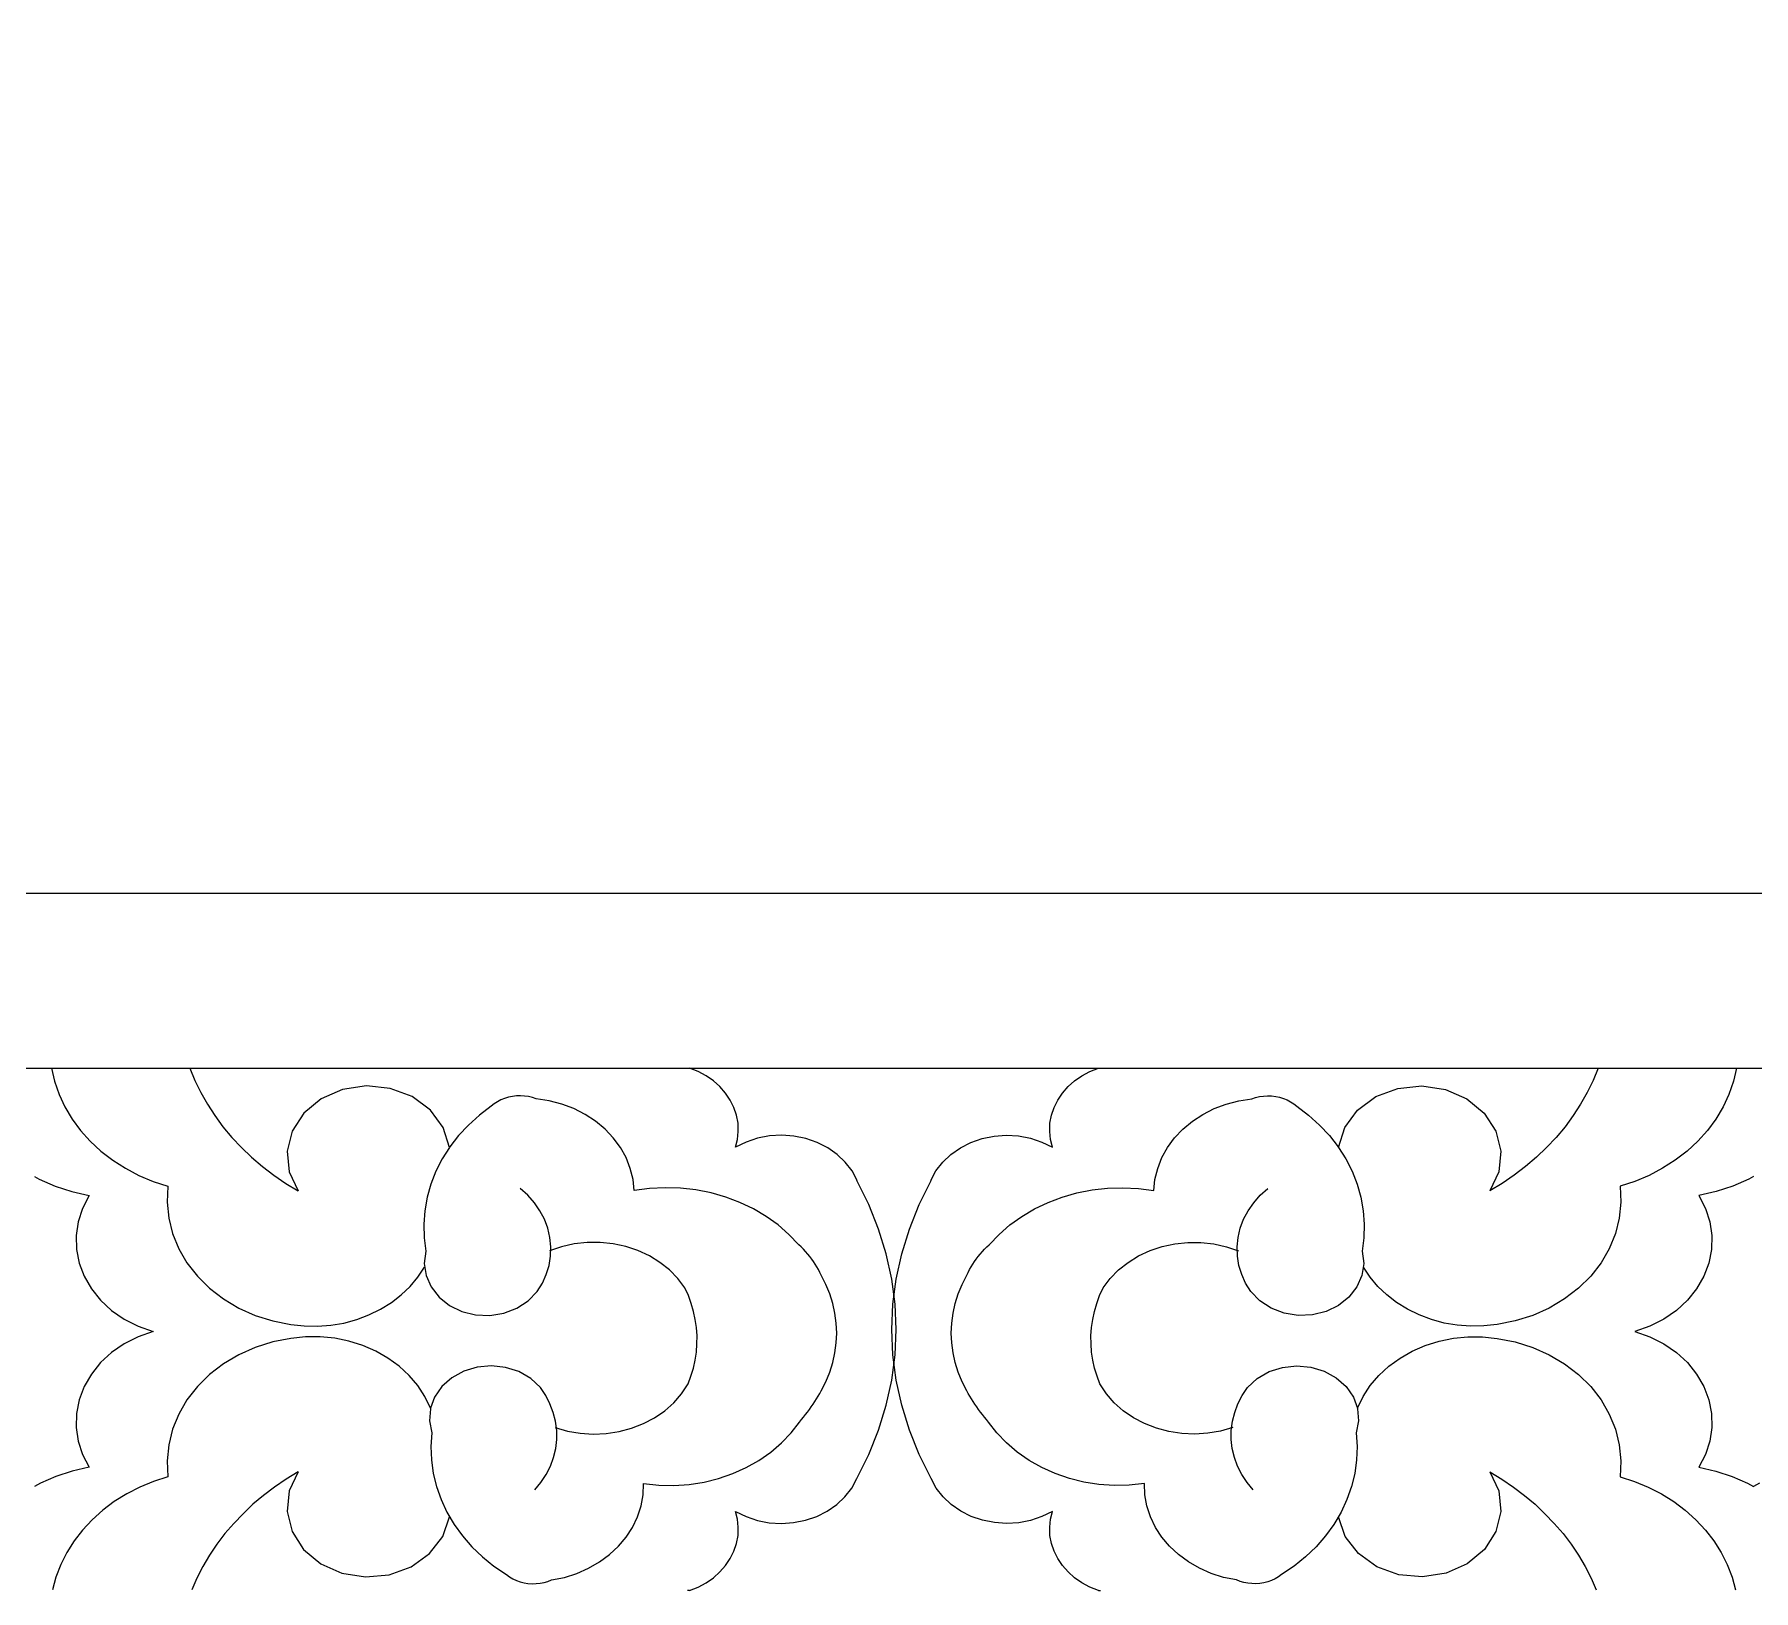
# Model space of a CAD drawing. Extents: x 1188826 to 1909461, y 608442 to 1651179.
# Drawn here: x 1661346.6 to 1661642, y 1032543.6 to 1032811 of the extents above; entities that cross this region are included whole.
import ezdxf

# ---------------------------------------------------------------- set-up
doc = ezdxf.new("R2010")
doc.units = 0
doc.header["$LTSCALE"] = 1000
doc.header["$MEASUREMENT"] = 0
doc.layers.add('窗', color=4, linetype='Continuous')
doc.layers.add('立面线', color=40, linetype='Continuous')

# ---------------------------------------------------------------- blocks, each defined once
blk = doc.blocks.new('EHYTERHT5EHTER')
at = {"layer": '窗', "ltscale": 3}
blk.add_lwpolyline([(77363.13, -228180.6), (78173.39, -228180.6), (78173.39, -229130.6), (77363.13, -229130.6)], close=True, dxfattribs=at)

msp = doc.modelspace()

# ---------------------------------------------------------------- linework, layer by layer
at = {"layer": '立面线'}
for p, q in [((1669039.81, 1032663.42), (1660727.54, 1032663.42)), ((1660758.89, 1032633.42), (1669008.6, 1032633.42)), ((1661349.55, 1032633.42), (1661350.08, 1032631.14)), ((1661373.34, 1032633.42), (1661374.2, 1032631.3)), ((1661460.65, 1032632.83), (1661459.19, 1032633.42)), ((1661462.02, 1032632.09), (1661460.65, 1032632.83)), ((1661526.57, 1032632.09), (1661527.94, 1032632.83)), ((1661527.94, 1032632.83), (1661529.4, 1032633.42)), ((1661615.25, 1032633.42), (1661614.38, 1032631.3)), ((1661639.03, 1032633.42), (1661638.51, 1032631.14)), ((1661350.08, 1032631.14), (1661350.86, 1032628.9)), ((1661374.2, 1032631.3), (1661375.21, 1032629.23)), ((1661399.58, 1032629.73), (1661395.9, 1032628.12)), ((1661403.65, 1032630.35), (1661399.58, 1032629.73)), ((1661407.75, 1032629.93), (1661403.65, 1032630.35)), ((1661411.53, 1032628.5), (1661407.75, 1032629.93)), ((1661463.27, 1032631.22), (1661462.02, 1032632.09)), ((1661464.39, 1032630.22), (1661463.27, 1032631.22)), ((1661465.37, 1032629.11), (1661464.39, 1032630.22)), ((1661523.22, 1032629.11), (1661524.19, 1032630.22)), ((1661524.19, 1032630.22), (1661525.32, 1032631.22)), ((1661525.32, 1032631.22), (1661526.57, 1032632.09)), ((1661577.06, 1032628.5), (1661580.84, 1032629.93)), ((1661580.84, 1032629.93), (1661584.94, 1032630.35)), ((1661584.94, 1032630.35), (1661589.01, 1032629.73)), ((1661589.01, 1032629.73), (1661592.69, 1032628.12)), ((1661614.38, 1032631.3), (1661613.38, 1032629.23)), ((1661638.51, 1032631.14), (1661637.73, 1032628.9)), ((1661350.86, 1032628.9), (1661351.86, 1032626.74)), ((1661351.86, 1032626.74), (1661353.1, 1032624.66)), ((1661375.21, 1032629.23), (1661376.35, 1032627.2)), ((1661376.35, 1032627.2), (1661377.62, 1032625.24)), ((1661395.9, 1032628.12), (1661392.92, 1032625.67)), ((1661414.65, 1032626.19), (1661411.53, 1032628.5)), ((1661425.11, 1032626.86), (1661423.08, 1032625.31)), ((1661425.62, 1032627.26), (1661425.11, 1032626.86)), ((1661426.18, 1032627.62), (1661425.62, 1032627.26)), ((1661426.77, 1032627.93), (1661426.18, 1032627.62)), ((1661427.4, 1032628.19), (1661426.77, 1032627.93)), ((1661428.05, 1032628.39), (1661427.4, 1032628.19)), ((1661428.73, 1032628.54), (1661428.05, 1032628.39)), ((1661429.42, 1032628.62), (1661428.73, 1032628.54)), ((1661430.11, 1032628.64), (1661429.42, 1032628.62)), ((1661430.81, 1032628.61), (1661430.11, 1032628.64)), ((1661431.5, 1032628.51), (1661430.81, 1032628.61)), ((1661432.17, 1032628.36), (1661431.5, 1032628.51)), ((1661432.82, 1032628.14), (1661432.17, 1032628.36)), ((1661435.05, 1032627.79), (1661432.82, 1032628.14)), ((1661437.21, 1032627.22), (1661435.05, 1032627.79)), ((1661439.28, 1032626.44), (1661437.21, 1032627.22)), ((1661466.17, 1032627.91), (1661465.37, 1032629.11)), ((1661466.8, 1032626.63), (1661466.17, 1032627.91)), ((1661467.25, 1032625.3), (1661466.8, 1032626.63)), ((1661521.34, 1032625.3), (1661521.79, 1032626.63)), ((1661521.79, 1032626.63), (1661522.42, 1032627.91)), ((1661522.42, 1032627.91), (1661523.22, 1032629.11)), ((1661549.3, 1032626.44), (1661551.38, 1032627.22)), ((1661551.38, 1032627.22), (1661553.54, 1032627.79)), ((1661553.54, 1032627.79), (1661555.77, 1032628.14)), ((1661555.77, 1032628.14), (1661556.42, 1032628.36)), ((1661556.42, 1032628.36), (1661557.09, 1032628.51)), ((1661557.09, 1032628.51), (1661557.78, 1032628.61)), ((1661557.78, 1032628.61), (1661558.47, 1032628.64)), ((1661558.47, 1032628.64), (1661559.17, 1032628.62)), ((1661559.17, 1032628.62), (1661559.86, 1032628.54)), ((1661559.86, 1032628.54), (1661560.53, 1032628.39)), ((1661560.53, 1032628.39), (1661561.19, 1032628.19)), ((1661561.19, 1032628.19), (1661561.82, 1032627.93)), ((1661561.82, 1032627.93), (1661562.41, 1032627.62)), ((1661562.41, 1032627.62), (1661562.96, 1032627.26)), ((1661562.96, 1032627.26), (1661563.47, 1032626.86)), ((1661563.47, 1032626.86), (1661565.51, 1032625.31)), ((1661573.93, 1032626.19), (1661577.06, 1032628.5)), ((1661592.69, 1032628.12), (1661595.66, 1032625.67)), ((1661612.24, 1032627.2), (1661610.97, 1032625.24)), ((1661613.38, 1032629.23), (1661612.24, 1032627.2)), ((1661636.72, 1032626.74), (1661635.49, 1032624.66)), ((1661637.73, 1032628.9), (1661636.72, 1032626.74)), ((1661353.1, 1032624.66), (1661354.55, 1032622.69)), ((1661377.62, 1032625.24), (1661379.02, 1032623.34)), ((1661392.92, 1032625.67), (1661390.92, 1032622.57)), ((1661416.86, 1032623.19), (1661414.65, 1032626.19)), ((1661423.08, 1032625.31), (1661421.2, 1032623.62)), ((1661441.23, 1032625.45), (1661439.28, 1032626.44)), ((1661443.03, 1032624.27), (1661441.23, 1032625.45)), ((1661444.66, 1032622.92), (1661443.03, 1032624.27)), ((1661467.5, 1032623.93), (1661467.25, 1032625.3)), ((1661467.55, 1032622.54), (1661467.5, 1032623.93)), ((1661521.04, 1032622.54), (1661521.09, 1032623.93)), ((1661521.09, 1032623.93), (1661521.34, 1032625.3)), ((1661543.93, 1032622.92), (1661545.56, 1032624.27)), ((1661545.56, 1032624.27), (1661547.36, 1032625.45)), ((1661547.36, 1032625.45), (1661549.3, 1032626.44)), ((1661565.51, 1032625.31), (1661567.38, 1032623.62)), ((1661571.73, 1032623.19), (1661573.93, 1032626.19)), ((1661595.66, 1032625.67), (1661597.67, 1032622.57)), ((1661610.97, 1032625.24), (1661609.57, 1032623.34)), ((1661635.49, 1032624.66), (1661634.03, 1032622.69)), ((1661354.55, 1032622.69), (1661356.21, 1032620.85)), ((1661356.21, 1032620.85), (1661358.06, 1032619.14)), ((1661379.02, 1032623.34), (1661380.54, 1032621.51)), ((1661380.54, 1032621.51), (1661382.18, 1032619.75)), ((1661390.92, 1032622.57), (1661390.06, 1032619.11)), ((1661417.95, 1032619.78), (1661416.86, 1032623.19)), ((1661419.51, 1032621.8), (1661418, 1032619.86)), ((1661421.2, 1032623.62), (1661419.51, 1032621.8)), ((1661446.08, 1032621.41), (1661444.66, 1032622.92)), ((1661447.29, 1032619.77), (1661446.08, 1032621.41)), ((1661467.07, 1032619.8), (1661467.41, 1032621.16)), ((1661468.89, 1032620.71), (1661467.07, 1032619.8)), ((1661467.41, 1032621.16), (1661467.55, 1032622.54)), ((1661470.85, 1032621.36), (1661468.89, 1032620.71)), ((1661472.9, 1032621.76), (1661470.85, 1032621.36)), ((1661475, 1032621.88), (1661472.9, 1032621.76)), ((1661477.1, 1032621.73), (1661475, 1032621.88)), ((1661479.15, 1032621.32), (1661477.1, 1032621.73)), ((1661481.09, 1032620.64), (1661479.15, 1032621.32)), ((1661507.49, 1032620.64), (1661509.44, 1032621.32)), ((1661509.44, 1032621.32), (1661511.49, 1032621.73)), ((1661511.49, 1032621.73), (1661513.59, 1032621.88)), ((1661513.59, 1032621.88), (1661515.68, 1032621.76)), ((1661515.68, 1032621.76), (1661517.74, 1032621.36)), ((1661517.74, 1032621.36), (1661519.7, 1032620.71)), ((1661519.7, 1032620.71), (1661521.52, 1032619.8)), ((1661521.18, 1032621.16), (1661521.04, 1032622.54)), ((1661521.52, 1032619.8), (1661521.18, 1032621.16)), ((1661541.29, 1032619.77), (1661542.5, 1032621.41)), ((1661542.5, 1032621.41), (1661543.93, 1032622.92)), ((1661567.38, 1032623.62), (1661569.08, 1032621.8)), ((1661569.08, 1032621.8), (1661570.58, 1032619.86)), ((1661570.64, 1032619.78), (1661571.73, 1032623.19)), ((1661597.67, 1032622.57), (1661598.53, 1032619.11)), ((1661608.05, 1032621.51), (1661606.41, 1032619.75)), ((1661609.57, 1032623.34), (1661608.05, 1032621.51)), ((1661632.38, 1032620.85), (1661630.53, 1032619.14)), ((1661634.03, 1032622.69), (1661632.38, 1032620.85)), ((1661358.06, 1032619.14), (1661360.08, 1032617.58)), ((1661382.18, 1032619.75), (1661383.93, 1032618.08)), ((1661383.93, 1032618.08), (1661385.79, 1032616.49)), ((1661390.06, 1032619.11), (1661390.41, 1032615.59)), ((1661416.7, 1032617.82), (1661415.61, 1032615.68)), ((1661417.95, 1032619.78), (1661416.7, 1032617.82)), ((1661418, 1032619.86), (1661417.95, 1032619.78)), ((1661448.27, 1032618.02), (1661447.29, 1032619.77)), ((1661449, 1032616.18), (1661448.27, 1032618.02)), ((1661482.9, 1032619.72), (1661481.09, 1032620.64)), ((1661484.53, 1032618.58), (1661482.9, 1032619.72)), ((1661485.93, 1032617.23), (1661484.53, 1032618.58)), ((1661502.66, 1032617.23), (1661504.06, 1032618.58)), ((1661504.06, 1032618.58), (1661505.69, 1032619.72)), ((1661505.69, 1032619.72), (1661507.49, 1032620.64)), ((1661539.59, 1032616.18), (1661540.32, 1032618.02)), ((1661540.32, 1032618.02), (1661541.29, 1032619.77)), ((1661570.58, 1032619.86), (1661570.64, 1032619.78)), ((1661570.64, 1032619.78), (1661571.89, 1032617.82)), ((1661571.89, 1032617.82), (1661572.98, 1032615.68)), ((1661598.53, 1032619.11), (1661598.18, 1032615.59)), ((1661604.66, 1032618.08), (1661602.8, 1032616.49)), ((1661606.41, 1032619.75), (1661604.66, 1032618.08)), ((1661630.53, 1032619.14), (1661628.5, 1032617.58)), ((1661346.63, 1032614.79), (1661347.43, 1032614.35)), ((1661360.08, 1032617.58), (1661362.27, 1032616.19)), ((1661362.27, 1032616.19), (1661364.59, 1032614.97)), ((1661364.59, 1032614.97), (1661367.03, 1032613.94)), ((1661385.79, 1032616.49), (1661387.75, 1032615)), ((1661387.75, 1032615), (1661389.8, 1032613.6)), ((1661390.41, 1032615.59), (1661391.94, 1032612.3)), ((1661415.61, 1032615.68), (1661414.74, 1032613.47)), ((1661449.47, 1032614.28), (1661449, 1032616.18)), ((1661487.08, 1032615.73), (1661485.93, 1032617.23)), ((1661487.96, 1032614.09), (1661487.08, 1032615.73)), ((1661500.63, 1032614.09), (1661501.5, 1032615.73)), ((1661501.5, 1032615.73), (1661502.66, 1032617.23)), ((1661539.12, 1032614.28), (1661539.59, 1032616.18)), ((1661572.98, 1032615.68), (1661573.85, 1032613.47)), ((1661598.18, 1032615.59), (1661596.64, 1032612.3)), ((1661600.84, 1032615), (1661598.79, 1032613.6)), ((1661602.8, 1032616.49), (1661600.84, 1032615)), ((1661624, 1032614.97), (1661621.56, 1032613.94)), ((1661626.32, 1032616.19), (1661624, 1032614.97)), ((1661628.5, 1032617.58), (1661626.32, 1032616.19)), ((1661641.96, 1032614.79), (1661641.15, 1032614.35)), ((1661347.43, 1032614.35), (1661350.18, 1032613.15)), ((1661350.18, 1032613.15), (1661353.05, 1032612.19)), ((1661353.05, 1032612.19), (1661356.02, 1032611.49)), ((1661367.03, 1032613.94), (1661369.57, 1032613.11)), ((1661369.57, 1032613.11), (1661369.44, 1032610.38)), ((1661389.8, 1032613.6), (1661391.94, 1032612.3)), ((1661414.74, 1032613.47), (1661414.1, 1032611.21)), ((1661431.37, 1032611.56), (1661430.07, 1032612.72)), ((1661449.67, 1032612.35), (1661449.47, 1032614.28)), ((1661452.3, 1032612.7), (1661449.67, 1032612.35)), ((1661454.96, 1032612.84), (1661452.3, 1032612.7)), ((1661457.62, 1032612.76), (1661454.96, 1032612.84)), ((1661460.26, 1032612.47), (1661457.62, 1032612.76)), ((1661462.86, 1032611.96), (1661460.26, 1032612.47)), ((1661465.39, 1032611.25), (1661462.86, 1032611.96)), ((1661489.97, 1032609.95), (1661487.92, 1032614.09)), ((1661498.62, 1032609.95), (1661500.67, 1032614.09)), ((1661523.2, 1032611.25), (1661525.73, 1032611.96)), ((1661525.73, 1032611.96), (1661528.33, 1032612.47)), ((1661528.33, 1032612.47), (1661530.97, 1032612.76)), ((1661530.97, 1032612.76), (1661533.63, 1032612.84)), ((1661533.63, 1032612.84), (1661536.29, 1032612.7)), ((1661536.29, 1032612.7), (1661538.92, 1032612.35)), ((1661538.92, 1032612.35), (1661539.12, 1032614.28)), ((1661557.22, 1032611.56), (1661558.52, 1032612.72)), ((1661573.85, 1032613.47), (1661574.49, 1032611.21)), ((1661598.79, 1032613.6), (1661596.64, 1032612.3)), ((1661621.56, 1032613.94), (1661619.01, 1032613.11)), ((1661619.01, 1032613.11), (1661619.15, 1032610.38)), ((1661635.54, 1032612.19), (1661632.56, 1032611.49)), ((1661638.41, 1032613.15), (1661635.54, 1032612.19)), ((1661641.15, 1032614.35), (1661638.41, 1032613.15)), ((1661354.9, 1032609.31), (1661354.16, 1032607.01)), ((1661356.02, 1032611.49), (1661354.9, 1032609.31)), ((1661369.44, 1032610.38), (1661369.7, 1032607.64)), ((1661413.69, 1032608.91), (1661413.51, 1032606.58)), ((1661414.1, 1032611.21), (1661413.69, 1032608.91)), ((1661432.51, 1032610.28), (1661431.37, 1032611.56)), ((1661433.48, 1032608.9), (1661432.51, 1032610.28)), ((1661434.25, 1032607.43), (1661433.48, 1032608.9)), ((1661467.82, 1032610.33), (1661465.39, 1032611.25)), ((1661470.15, 1032609.22), (1661467.82, 1032610.33)), ((1661472.34, 1032607.92), (1661470.15, 1032609.22)), ((1661491.65, 1032605.75), (1661489.97, 1032609.95)), ((1661496.93, 1032605.75), (1661498.62, 1032609.95)), ((1661516.25, 1032607.92), (1661518.44, 1032609.22)), ((1661518.44, 1032609.22), (1661520.77, 1032610.33)), ((1661520.77, 1032610.33), (1661523.2, 1032611.25)), ((1661554.33, 1032607.43), (1661555.11, 1032608.9)), ((1661555.11, 1032608.9), (1661556.08, 1032610.28)), ((1661556.08, 1032610.28), (1661557.22, 1032611.56)), ((1661574.49, 1032611.21), (1661574.9, 1032608.91)), ((1661574.9, 1032608.91), (1661575.07, 1032606.58)), ((1661619.15, 1032610.38), (1661618.89, 1032607.64)), ((1661632.56, 1032611.49), (1661633.69, 1032609.31)), ((1661633.69, 1032609.31), (1661634.43, 1032607.01)), ((1661354.16, 1032607.01), (1661353.82, 1032604.64)), ((1661369.7, 1032607.64), (1661370.37, 1032604.96)), ((1661413.51, 1032606.58), (1661413.58, 1032604.25)), ((1661434.83, 1032605.9), (1661434.25, 1032607.43)), ((1661474.38, 1032606.46), (1661472.34, 1032607.92)), ((1661476.24, 1032604.83), (1661474.38, 1032606.46)), ((1661512.35, 1032604.83), (1661514.21, 1032606.46)), ((1661514.21, 1032606.46), (1661516.25, 1032607.92)), ((1661553.76, 1032605.9), (1661554.33, 1032607.43)), ((1661575.07, 1032606.58), (1661575.01, 1032604.25)), ((1661618.89, 1032607.64), (1661618.22, 1032604.96)), ((1661634.43, 1032607.01), (1661634.77, 1032604.64)), ((1661353.82, 1032604.64), (1661353.88, 1032602.25)), ((1661370.37, 1032604.96), (1661371.42, 1032602.37)), ((1661413.58, 1032604.25), (1661413.87, 1032601.94)), ((1661435.2, 1032604.32), (1661434.83, 1032605.9)), ((1661435.36, 1032602.72), (1661435.2, 1032604.32)), ((1661439.35, 1032603.21), (1661437.18, 1032602.72)), ((1661441.57, 1032603.46), (1661439.35, 1032603.21)), ((1661443.81, 1032603.46), (1661441.57, 1032603.46)), ((1661446.04, 1032603.23), (1661443.81, 1032603.46)), ((1661448.21, 1032602.76), (1661446.04, 1032603.23)), ((1661477.92, 1032603.06), (1661476.24, 1032604.83)), ((1661478.33, 1032602.68), (1661477.92, 1032603.06)), ((1661492.97, 1032601.48), (1661491.65, 1032605.75)), ((1661495.62, 1032601.48), (1661496.93, 1032605.75)), ((1661510.25, 1032602.68), (1661510.67, 1032603.06)), ((1661510.67, 1032603.06), (1661512.35, 1032604.83)), ((1661540.37, 1032602.76), (1661542.55, 1032603.23)), ((1661542.55, 1032603.23), (1661544.77, 1032603.46)), ((1661544.77, 1032603.46), (1661547.02, 1032603.46)), ((1661547.02, 1032603.46), (1661549.24, 1032603.21)), ((1661549.24, 1032603.21), (1661551.41, 1032602.72)), ((1661553.23, 1032602.72), (1661553.39, 1032604.32)), ((1661553.39, 1032604.32), (1661553.76, 1032605.9)), ((1661575.01, 1032604.25), (1661574.72, 1032601.94)), ((1661618.22, 1032604.96), (1661617.17, 1032602.37)), ((1661634.77, 1032604.64), (1661634.71, 1032602.25)), ((1661353.88, 1032602.25), (1661354.34, 1032599.9)), ((1661371.42, 1032602.37), (1661372.84, 1032599.92)), ((1661413.87, 1032601.94), (1661413.61, 1032599.85)), ((1661435.04, 1032599.51), (1661435.31, 1032601.11)), ((1661437.18, 1032602.72), (1661435.1, 1032602.01)), ((1661435.31, 1032601.11), (1661435.36, 1032602.72)), ((1661450.3, 1032602.06), (1661448.21, 1032602.76)), ((1661452.27, 1032601.14), (1661450.3, 1032602.06)), ((1661454.09, 1032600.02), (1661452.27, 1032601.14)), ((1661455.74, 1032598.72), (1661454.09, 1032600.02)), ((1661478.73, 1032602.28), (1661478.33, 1032602.68)), ((1661479.11, 1032601.88), (1661478.73, 1032602.28)), ((1661479.48, 1032601.46), (1661479.11, 1032601.88)), ((1661479.83, 1032601.04), (1661479.48, 1032601.46)), ((1661480.16, 1032600.6), (1661479.83, 1032601.04)), ((1661480.48, 1032600.16), (1661480.16, 1032600.6)), ((1661480.78, 1032599.71), (1661480.48, 1032600.16)), ((1661493.92, 1032597.17), (1661492.97, 1032601.48)), ((1661494.67, 1032597.17), (1661495.62, 1032601.48)), ((1661507.81, 1032599.71), (1661508.11, 1032600.16)), ((1661508.11, 1032600.16), (1661508.42, 1032600.6)), ((1661508.42, 1032600.6), (1661508.76, 1032601.04)), ((1661508.76, 1032601.04), (1661509.11, 1032601.46)), ((1661509.11, 1032601.46), (1661509.47, 1032601.88)), ((1661509.47, 1032601.88), (1661509.86, 1032602.28)), ((1661509.86, 1032602.28), (1661510.25, 1032602.68)), ((1661532.85, 1032598.72), (1661534.5, 1032600.02)), ((1661534.5, 1032600.02), (1661536.32, 1032601.14)), ((1661536.32, 1032601.14), (1661538.29, 1032602.06)), ((1661538.29, 1032602.06), (1661540.37, 1032602.76)), ((1661551.41, 1032602.72), (1661553.49, 1032602.01)), ((1661553.28, 1032601.11), (1661553.23, 1032602.72)), ((1661553.54, 1032599.51), (1661553.28, 1032601.11)), ((1661574.72, 1032601.94), (1661574.98, 1032599.85)), ((1661617.17, 1032602.37), (1661615.75, 1032599.92)), ((1661634.71, 1032602.25), (1661634.25, 1032599.9)), ((1661354.34, 1032599.9), (1661355.19, 1032597.63)), ((1661355.19, 1032597.63), (1661356.42, 1032595.49)), ((1661372.84, 1032599.92), (1661374.62, 1032597.64)), ((1661374.62, 1032597.64), (1661376.71, 1032595.57)), ((1661411.18, 1032595.91), (1661412.52, 1032597.51)), ((1661412.52, 1032597.51), (1661413.64, 1032599.22)), ((1661413.61, 1032599.85), (1661413.92, 1032597.77)), ((1661413.92, 1032597.77), (1661414.78, 1032595.81)), ((1661433.89, 1032596.45), (1661434.57, 1032597.96)), ((1661434.57, 1032597.96), (1661435.04, 1032599.51)), ((1661457.17, 1032597.24), (1661455.74, 1032598.72)), ((1661458.38, 1032595.63), (1661457.17, 1032597.24)), ((1661481.06, 1032599.25), (1661480.78, 1032599.71)), ((1661481.33, 1032598.78), (1661481.06, 1032599.25)), ((1661481.57, 1032598.3), (1661481.33, 1032598.78)), ((1661481.8, 1032597.82), (1661481.57, 1032598.3)), ((1661482.6, 1032596.25), (1661481.8, 1032597.82)), ((1661494.48, 1032592.83), (1661493.92, 1032597.17)), ((1661494.1, 1032592.83), (1661494.67, 1032597.17)), ((1661505.99, 1032596.25), (1661506.79, 1032597.82)), ((1661506.79, 1032597.82), (1661507.02, 1032598.3)), ((1661507.02, 1032598.3), (1661507.26, 1032598.78)), ((1661507.26, 1032598.78), (1661507.53, 1032599.25)), ((1661507.53, 1032599.25), (1661507.81, 1032599.71)), ((1661530.2, 1032595.63), (1661531.41, 1032597.24)), ((1661531.41, 1032597.24), (1661532.85, 1032598.72)), ((1661554.02, 1032597.96), (1661553.54, 1032599.51)), ((1661554.69, 1032596.45), (1661554.02, 1032597.96)), ((1661574.67, 1032597.77), (1661573.81, 1032595.81)), ((1661574.98, 1032599.85), (1661574.67, 1032597.77)), ((1661576.07, 1032597.51), (1661574.95, 1032599.22)), ((1661577.41, 1032595.91), (1661576.07, 1032597.51)), ((1661613.97, 1032597.64), (1661611.88, 1032595.57)), ((1661615.75, 1032599.92), (1661613.97, 1032597.64)), ((1661633.39, 1032597.63), (1661632.16, 1032595.49)), ((1661634.25, 1032599.9), (1661633.39, 1032597.63)), ((1661356.42, 1032595.49), (1661358, 1032593.52)), ((1661376.71, 1032595.57), (1661379.09, 1032593.74)), ((1661407.95, 1032593.12), (1661409.65, 1032594.44)), ((1661409.65, 1032594.44), (1661411.18, 1032595.91)), ((1661414.78, 1032595.81), (1661416.14, 1032594.07)), ((1661431.46, 1032593.41), (1661433.02, 1032595.03)), ((1661433.02, 1032595.03), (1661433.89, 1032596.45)), ((1661458.97, 1032594.31), (1661458.38, 1032595.63)), ((1661459.47, 1032592.97), (1661458.97, 1032594.31)), ((1661483.26, 1032594.63), (1661482.6, 1032596.25)), ((1661483.78, 1032592.98), (1661483.26, 1032594.63)), ((1661504.81, 1032592.98), (1661505.33, 1032594.63)), ((1661505.33, 1032594.63), (1661505.99, 1032596.25)), ((1661529.12, 1032592.97), (1661529.61, 1032594.31)), ((1661529.61, 1032594.31), (1661530.2, 1032595.63)), ((1661555.57, 1032595.03), (1661554.69, 1032596.45)), ((1661557.12, 1032593.41), (1661555.57, 1032595.03)), ((1661573.81, 1032595.81), (1661572.45, 1032594.07)), ((1661578.93, 1032594.44), (1661577.41, 1032595.91)), ((1661580.64, 1032593.12), (1661578.93, 1032594.44)), ((1661611.88, 1032595.57), (1661609.5, 1032593.74)), ((1661632.16, 1032595.49), (1661630.58, 1032593.52)), ((1661358, 1032593.52), (1661359.9, 1032591.77)), ((1661359.9, 1032591.77), (1661362.07, 1032590.27)), ((1661379.09, 1032593.74), (1661381.72, 1032592.18)), ((1661381.72, 1032592.18), (1661384.56, 1032590.91)), ((1661404.1, 1032590.99), (1661406.09, 1032591.97)), ((1661406.09, 1032591.97), (1661407.95, 1032593.12)), ((1661416.14, 1032594.07), (1661417.93, 1032592.64)), ((1661417.93, 1032592.64), (1661420.07, 1032591.61)), ((1661420.07, 1032591.61), (1661422.42, 1032591.02)), ((1661424.86, 1032590.92), (1661427.27, 1032591.3)), ((1661427.27, 1032591.3), (1661429.51, 1032592.15)), ((1661429.51, 1032592.15), (1661431.46, 1032593.41)), ((1661459.87, 1032591.61), (1661459.47, 1032592.97)), ((1661460.16, 1032590.22), (1661459.87, 1032591.61)), ((1661484.15, 1032591.3), (1661483.78, 1032592.98)), ((1661484.37, 1032589.6), (1661484.15, 1032591.3)), ((1661493.92, 1032588.48), (1661494.1, 1032592.83)), ((1661494.67, 1032588.48), (1661494.48, 1032592.83)), ((1661504.21, 1032589.6), (1661504.44, 1032591.3)), ((1661504.44, 1032591.3), (1661504.81, 1032592.98)), ((1661528.43, 1032590.22), (1661528.72, 1032591.61)), ((1661528.72, 1032591.61), (1661529.12, 1032592.97)), ((1661559.08, 1032592.15), (1661557.12, 1032593.41)), ((1661561.32, 1032591.3), (1661559.08, 1032592.15)), ((1661563.73, 1032590.92), (1661561.32, 1032591.3)), ((1661568.52, 1032591.61), (1661566.17, 1032591.02)), ((1661570.65, 1032592.64), (1661568.52, 1032591.61)), ((1661572.45, 1032594.07), (1661570.65, 1032592.64)), ((1661582.5, 1032591.97), (1661580.64, 1032593.12)), ((1661584.49, 1032590.99), (1661582.5, 1032591.97)), ((1661606.86, 1032592.18), (1661604.02, 1032590.91)), ((1661609.5, 1032593.74), (1661606.86, 1032592.18)), ((1661628.69, 1032591.77), (1661626.52, 1032590.27)), ((1661630.58, 1032593.52), (1661628.69, 1032591.77)), ((1661362.07, 1032590.27), (1661364.47, 1032589.06)), ((1661364.47, 1032589.06), (1661367.05, 1032588.16)), ((1661384.56, 1032590.91), (1661387.57, 1032589.96)), ((1661387.57, 1032589.96), (1661390.68, 1032589.35)), ((1661390.68, 1032589.35), (1661392.96, 1032589.1)), ((1661392.96, 1032589.1), (1661395.26, 1032589.06)), ((1661395.26, 1032589.06), (1661397.55, 1032589.23)), ((1661397.55, 1032589.23), (1661399.8, 1032589.61)), ((1661399.8, 1032589.61), (1661401.99, 1032590.2)), ((1661401.99, 1032590.2), (1661404.1, 1032590.99)), ((1661422.42, 1032591.02), (1661424.86, 1032590.92)), ((1661460.36, 1032588.83), (1661460.16, 1032590.22)), ((1661460.46, 1032587.42), (1661460.36, 1032588.83)), ((1661484.45, 1032587.89), (1661484.37, 1032589.6)), ((1661494.1, 1032584.12), (1661493.92, 1032588.48)), ((1661494.48, 1032584.12), (1661494.67, 1032588.48)), ((1661504.14, 1032587.89), (1661504.21, 1032589.6)), ((1661528.13, 1032587.42), (1661528.23, 1032588.83)), ((1661528.23, 1032588.83), (1661528.43, 1032590.22)), ((1661566.17, 1032591.02), (1661563.73, 1032590.92)), ((1661586.6, 1032590.2), (1661584.49, 1032590.99)), ((1661588.79, 1032589.61), (1661586.6, 1032590.2)), ((1661591.04, 1032589.23), (1661588.79, 1032589.61)), ((1661593.33, 1032589.06), (1661591.04, 1032589.23)), ((1661595.62, 1032589.1), (1661593.33, 1032589.06)), ((1661597.9, 1032589.35), (1661595.62, 1032589.1)), ((1661601.02, 1032589.96), (1661597.9, 1032589.35)), ((1661604.02, 1032590.91), (1661601.02, 1032589.96)), ((1661624.12, 1032589.06), (1661621.53, 1032588.16)), ((1661626.52, 1032590.27), (1661624.12, 1032589.06)), ((1661362.07, 1032586.04), (1661359.9, 1032584.55)), ((1661364.47, 1032587.26), (1661362.07, 1032586.04)), ((1661367.05, 1032588.16), (1661364.47, 1032587.26)), ((1661384.56, 1032585.4), (1661381.72, 1032584.14)), ((1661387.57, 1032586.35), (1661384.56, 1032585.4)), ((1661390.68, 1032586.97), (1661387.57, 1032586.35)), ((1661393.19, 1032587.23), (1661390.68, 1032586.97)), ((1661395.71, 1032587.24), (1661393.19, 1032587.23)), ((1661398.21, 1032587), (1661395.71, 1032587.24)), ((1661400.66, 1032586.5), (1661398.21, 1032587)), ((1661403.03, 1032585.76), (1661400.66, 1032586.5)), ((1661405.27, 1032584.78), (1661403.03, 1032585.76)), ((1661460.34, 1032584.61), (1661460.45, 1032586.02)), ((1661460.45, 1032586.02), (1661460.46, 1032587.42)), ((1661484.15, 1032584.48), (1661484.37, 1032586.18)), ((1661484.37, 1032586.18), (1661484.45, 1032587.89)), ((1661504.21, 1032586.18), (1661504.14, 1032587.89)), ((1661504.44, 1032584.48), (1661504.21, 1032586.18)), ((1661528.14, 1032586.02), (1661528.13, 1032587.42)), ((1661528.24, 1032584.61), (1661528.14, 1032586.02)), ((1661583.31, 1032584.78), (1661585.56, 1032585.76)), ((1661585.56, 1032585.76), (1661587.93, 1032586.5)), ((1661587.93, 1032586.5), (1661590.38, 1032587)), ((1661590.38, 1032587), (1661592.88, 1032587.24)), ((1661592.88, 1032587.24), (1661595.4, 1032587.23)), ((1661595.4, 1032587.23), (1661597.9, 1032586.97)), ((1661597.9, 1032586.97), (1661601.02, 1032586.35)), ((1661601.02, 1032586.35), (1661604.02, 1032585.4)), ((1661604.02, 1032585.4), (1661606.86, 1032584.14)), ((1661621.53, 1032588.16), (1661624.12, 1032587.26)), ((1661624.12, 1032587.26), (1661626.52, 1032586.04)), ((1661626.52, 1032586.04), (1661628.69, 1032584.55)), ((1661358, 1032582.8), (1661356.42, 1032580.83)), ((1661359.9, 1032584.55), (1661358, 1032582.8)), ((1661379.09, 1032582.58), (1661376.71, 1032580.75)), ((1661381.72, 1032584.14), (1661379.09, 1032582.58)), ((1661407.37, 1032583.58), (1661405.27, 1032584.78)), ((1661409.29, 1032582.18), (1661407.37, 1032583.58)), ((1661459.83, 1032581.83), (1661460.14, 1032583.22)), ((1661460.14, 1032583.22), (1661460.34, 1032584.61)), ((1661483.26, 1032581.14), (1661483.78, 1032582.8)), ((1661483.78, 1032582.8), (1661484.15, 1032584.48)), ((1661493.92, 1032579.78), (1661494.48, 1032584.12)), ((1661494.67, 1032579.78), (1661494.1, 1032584.12)), ((1661504.81, 1032582.8), (1661504.44, 1032584.48)), ((1661505.33, 1032581.14), (1661504.81, 1032582.8)), ((1661528.45, 1032583.22), (1661528.24, 1032584.61)), ((1661528.76, 1032581.83), (1661528.45, 1032583.22)), ((1661579.3, 1032582.18), (1661581.22, 1032583.58)), ((1661581.22, 1032583.58), (1661583.31, 1032584.78)), ((1661606.86, 1032584.14), (1661609.5, 1032582.58)), ((1661609.5, 1032582.58), (1661611.88, 1032580.75)), ((1661628.69, 1032584.55), (1661630.58, 1032582.8)), ((1661630.58, 1032582.8), (1661632.16, 1032580.83)), ((1661356.42, 1032580.83), (1661355.19, 1032578.69)), ((1661376.71, 1032580.75), (1661374.62, 1032578.68)), ((1661411, 1032580.6), (1661409.29, 1032582.18)), ((1661412.48, 1032578.86), (1661411, 1032580.6)), ((1661418.33, 1032580.21), (1661416.63, 1032578.7)), ((1661420.4, 1032581.34), (1661418.33, 1032580.21)), ((1661422.71, 1032582.03), (1661420.4, 1032581.34)), ((1661425.14, 1032582.25), (1661422.71, 1032582.03)), ((1661427.57, 1032581.98), (1661425.14, 1032582.25)), ((1661429.86, 1032581.25), (1661427.57, 1032581.98)), ((1661431.89, 1032580.07), (1661429.86, 1032581.25)), ((1661433.55, 1032578.53), (1661431.89, 1032580.07)), ((1661458.92, 1032579.13), (1661459.42, 1032580.47)), ((1661459.42, 1032580.47), (1661459.83, 1032581.83)), ((1661481.8, 1032577.96), (1661482.6, 1032579.53)), ((1661482.6, 1032579.53), (1661483.26, 1032581.14)), ((1661492.97, 1032575.48), (1661493.92, 1032579.78)), ((1661495.62, 1032575.48), (1661494.67, 1032579.78)), ((1661505.99, 1032579.53), (1661505.33, 1032581.14)), ((1661506.79, 1032577.96), (1661505.99, 1032579.53)), ((1661529.17, 1032580.47), (1661528.76, 1032581.83)), ((1661529.67, 1032579.13), (1661529.17, 1032580.47)), ((1661555.03, 1032578.53), (1661556.7, 1032580.07)), ((1661556.7, 1032580.07), (1661558.73, 1032581.25)), ((1661558.73, 1032581.25), (1661561.02, 1032581.98)), ((1661561.02, 1032581.98), (1661563.45, 1032582.25)), ((1661563.45, 1032582.25), (1661565.88, 1032582.03)), ((1661565.88, 1032582.03), (1661568.19, 1032581.34)), ((1661568.19, 1032581.34), (1661570.25, 1032580.21)), ((1661570.25, 1032580.21), (1661571.95, 1032578.7)), ((1661576.11, 1032578.86), (1661577.59, 1032580.6)), ((1661577.59, 1032580.6), (1661579.3, 1032582.18)), ((1661611.88, 1032580.75), (1661613.97, 1032578.68)), ((1661632.16, 1032580.83), (1661633.39, 1032578.69)), ((1661354.34, 1032576.42), (1661353.88, 1032574.06)), ((1661355.19, 1032578.69), (1661354.34, 1032576.42)), ((1661372.84, 1032576.4), (1661371.42, 1032573.94)), ((1661374.62, 1032578.68), (1661372.84, 1032576.4)), ((1661413.71, 1032576.97), (1661412.48, 1032578.86)), ((1661414.67, 1032574.98), (1661413.71, 1032576.97)), ((1661415.38, 1032576.89), (1661414.67, 1032574.98)), ((1661416.63, 1032578.7), (1661415.38, 1032576.89)), ((1661434.46, 1032577.17), (1661433.55, 1032578.53)), ((1661435.2, 1032575.74), (1661434.46, 1032577.17)), ((1661456.47, 1032575.92), (1661457.81, 1032577.46)), ((1661457.81, 1032577.46), (1661458.92, 1032579.13)), ((1661480.69, 1032576.1), (1661480.98, 1032576.56)), ((1661480.98, 1032576.56), (1661481.26, 1032577.02)), ((1661481.26, 1032577.02), (1661481.53, 1032577.49)), ((1661481.53, 1032577.49), (1661481.8, 1032577.96)), ((1661507.05, 1032577.49), (1661506.79, 1032577.96)), ((1661507.33, 1032577.02), (1661507.05, 1032577.49)), ((1661507.61, 1032576.56), (1661507.33, 1032577.02)), ((1661507.9, 1032576.1), (1661507.61, 1032576.56)), ((1661530.78, 1032577.46), (1661529.67, 1032579.13)), ((1661532.12, 1032575.92), (1661530.78, 1032577.46)), ((1661553.38, 1032575.74), (1661554.13, 1032577.17)), ((1661554.13, 1032577.17), (1661555.03, 1032578.53)), ((1661571.95, 1032578.7), (1661573.2, 1032576.89)), ((1661573.2, 1032576.89), (1661573.92, 1032574.98)), ((1661573.92, 1032574.98), (1661574.88, 1032576.97)), ((1661574.88, 1032576.97), (1661576.11, 1032578.86)), ((1661613.97, 1032578.68), (1661615.75, 1032576.4)), ((1661615.75, 1032576.4), (1661617.17, 1032573.94)), ((1661633.39, 1032578.69), (1661634.25, 1032576.42)), ((1661634.25, 1032576.42), (1661634.71, 1032574.06)), ((1661353.88, 1032574.06), (1661353.82, 1032571.68)), ((1661371.42, 1032573.94), (1661370.37, 1032571.35)), ((1661414.65, 1032574.89), (1661414.48, 1032572.8)), ((1661414.67, 1032574.98), (1661414.65, 1032574.89)), ((1661435.77, 1032574.25), (1661435.2, 1032575.74)), ((1661436.15, 1032572.72), (1661435.77, 1032574.25)), ((1661453.17, 1032573.33), (1661454.91, 1032574.54)), ((1661454.91, 1032574.54), (1661456.47, 1032575.92)), ((1661478.41, 1032573.01), (1661478.77, 1032573.44)), ((1661478.77, 1032573.44), (1661479.11, 1032573.87)), ((1661479.11, 1032573.87), (1661479.44, 1032574.31)), ((1661479.44, 1032574.31), (1661479.77, 1032574.75)), ((1661479.77, 1032574.75), (1661480.08, 1032575.2)), ((1661480.08, 1032575.2), (1661480.39, 1032575.65)), ((1661480.39, 1032575.65), (1661480.69, 1032576.1)), ((1661491.65, 1032571.21), (1661492.97, 1032575.48)), ((1661496.93, 1032571.21), (1661495.62, 1032575.48)), ((1661508.2, 1032575.65), (1661507.9, 1032576.1)), ((1661508.5, 1032575.2), (1661508.2, 1032575.65)), ((1661508.82, 1032574.75), (1661508.5, 1032575.2)), ((1661509.15, 1032574.31), (1661508.82, 1032574.75)), ((1661509.48, 1032573.87), (1661509.15, 1032574.31)), ((1661509.82, 1032573.44), (1661509.48, 1032573.87)), ((1661510.17, 1032573.01), (1661509.82, 1032573.44)), ((1661533.67, 1032574.54), (1661532.12, 1032575.92)), ((1661535.42, 1032573.33), (1661533.67, 1032574.54)), ((1661552.44, 1032572.72), (1661552.82, 1032574.25)), ((1661552.82, 1032574.25), (1661553.38, 1032575.74)), ((1661573.92, 1032574.98), (1661573.93, 1032574.89)), ((1661573.93, 1032574.89), (1661574.11, 1032572.8)), ((1661617.17, 1032573.94), (1661618.22, 1032571.35)), ((1661634.71, 1032574.06), (1661634.77, 1032571.68)), ((1661353.82, 1032571.68), (1661354.16, 1032569.31)), ((1661370.37, 1032571.35), (1661369.7, 1032568.67)), ((1661414.48, 1032572.8), (1661414.88, 1032570.73)), ((1661414.88, 1032570.73), (1661414.73, 1032568.41)), ((1661436.07, 1032571.66), (1661438.2, 1032571.05)), ((1661436.35, 1032571.16), (1661436.15, 1032572.72)), ((1661436.36, 1032569.6), (1661436.35, 1032571.16)), ((1661438.2, 1032571.05), (1661440.4, 1032570.67)), ((1661440.4, 1032570.67), (1661442.63, 1032570.52)), ((1661442.63, 1032570.52), (1661444.87, 1032570.62)), ((1661444.87, 1032570.62), (1661447.08, 1032570.96)), ((1661447.08, 1032570.96), (1661449.22, 1032571.53)), ((1661449.22, 1032571.53), (1661451.26, 1032572.33)), ((1661451.26, 1032572.33), (1661453.17, 1032573.33)), ((1661474.96, 1032569), (1661476.61, 1032570.73)), ((1661476.61, 1032570.73), (1661478.05, 1032572.59)), ((1661478.05, 1032572.59), (1661478.41, 1032573.01)), ((1661489.97, 1032567), (1661491.65, 1032571.21)), ((1661498.62, 1032567), (1661496.93, 1032571.21)), ((1661510.53, 1032572.59), (1661510.17, 1032573.01)), ((1661511.98, 1032570.73), (1661510.53, 1032572.59)), ((1661513.63, 1032569), (1661511.98, 1032570.73)), ((1661537.33, 1032572.33), (1661535.42, 1032573.33)), ((1661539.37, 1032571.53), (1661537.33, 1032572.33)), ((1661541.51, 1032570.96), (1661539.37, 1032571.53)), ((1661543.72, 1032570.62), (1661541.51, 1032570.96)), ((1661545.96, 1032570.52), (1661543.72, 1032570.62)), ((1661548.19, 1032570.67), (1661545.96, 1032570.52)), ((1661550.39, 1032571.05), (1661548.19, 1032570.67)), ((1661552.52, 1032571.66), (1661550.39, 1032571.05)), ((1661552.23, 1032569.6), (1661552.24, 1032571.16)), ((1661552.24, 1032571.16), (1661552.44, 1032572.72)), ((1661574.11, 1032572.8), (1661573.71, 1032570.73)), ((1661573.71, 1032570.73), (1661573.86, 1032568.41)), ((1661618.22, 1032571.35), (1661618.89, 1032568.67)), ((1661634.77, 1032571.68), (1661634.43, 1032569.31)), ((1661354.16, 1032569.31), (1661354.9, 1032567.01)), ((1661369.7, 1032568.67), (1661369.44, 1032565.94)), ((1661414.73, 1032568.41), (1661414.82, 1032566.08)), ((1661435.81, 1032566.5), (1661436.18, 1032568.04)), ((1661436.18, 1032568.04), (1661436.36, 1032569.6)), ((1661473.11, 1032567.42), (1661474.96, 1032569)), ((1661515.48, 1032567.42), (1661513.63, 1032569)), ((1661552.41, 1032568.04), (1661552.23, 1032569.6)), ((1661552.78, 1032566.5), (1661552.41, 1032568.04)), ((1661573.86, 1032568.41), (1661573.77, 1032566.08)), ((1661618.89, 1032568.67), (1661619.15, 1032565.94)), ((1661634.43, 1032569.31), (1661633.69, 1032567.01)), ((1661356.02, 1032564.82), (1661353.13, 1032564.15)), ((1661354.9, 1032567.01), (1661356.02, 1032564.82)), ((1661369.44, 1032565.94), (1661369.57, 1032563.2)), ((1661414.82, 1032566.08), (1661415.14, 1032563.77)), ((1661434.54, 1032563.57), (1661435.26, 1032565.01)), ((1661435.26, 1032565.01), (1661435.81, 1032566.5)), ((1661466.59, 1032563.75), (1661468.9, 1032564.78)), ((1661468.9, 1032564.78), (1661471.08, 1032566.01)), ((1661471.08, 1032566.01), (1661473.11, 1032567.42)), ((1661487.92, 1032562.87), (1661489.97, 1032567)), ((1661500.67, 1032562.87), (1661498.62, 1032567)), ((1661517.5, 1032566.01), (1661515.48, 1032567.42)), ((1661519.68, 1032564.78), (1661517.5, 1032566.01)), ((1661522, 1032563.75), (1661519.68, 1032564.78)), ((1661553.32, 1032565.01), (1661552.78, 1032566.5)), ((1661554.05, 1032563.57), (1661553.32, 1032565.01)), ((1661573.77, 1032566.08), (1661573.44, 1032563.77)), ((1661619.15, 1032565.94), (1661619.01, 1032563.2)), ((1661633.69, 1032567.01), (1661632.56, 1032564.82)), ((1661632.56, 1032564.82), (1661635.45, 1032564.15)), ((1661347.65, 1032562.08), (1661346.63, 1032561.52)), ((1661350.33, 1032563.23), (1661347.65, 1032562.08)), ((1661353.13, 1032564.15), (1661350.33, 1032563.23)), ((1661367.11, 1032562.4), (1661364.74, 1032561.41)), ((1661369.57, 1032563.2), (1661367.11, 1032562.4)), ((1661389.87, 1032562.76), (1661387.88, 1032561.42)), ((1661391.94, 1032564.01), (1661389.87, 1032562.76)), ((1661391.94, 1032564.01), (1661390.41, 1032560.75)), ((1661415.14, 1032563.77), (1661415.7, 1032561.49)), ((1661432.59, 1032560.92), (1661433.65, 1032562.2)), ((1661433.65, 1032562.2), (1661434.54, 1032563.57)), ((1661451.21, 1032560.09), (1661451.29, 1032562.02)), ((1661451.29, 1032562.02), (1661453.88, 1032561.76)), ((1661453.88, 1032561.76), (1661456.49, 1032561.71)), ((1661456.49, 1032561.71), (1661459.1, 1032561.89)), ((1661459.1, 1032561.89), (1661461.66, 1032562.29)), ((1661461.66, 1032562.29), (1661464.17, 1032562.91)), ((1661464.17, 1032562.91), (1661466.59, 1032563.75)), ((1661487.03, 1032561.24), (1661487.92, 1032562.87)), ((1661501.56, 1032561.24), (1661500.67, 1032562.87)), ((1661524.42, 1032562.91), (1661522, 1032563.75)), ((1661526.93, 1032562.29), (1661524.42, 1032562.91)), ((1661529.49, 1032561.89), (1661526.93, 1032562.29)), ((1661532.09, 1032561.71), (1661529.49, 1032561.89)), ((1661534.7, 1032561.76), (1661532.09, 1032561.71)), ((1661537.3, 1032562.02), (1661534.7, 1032561.76)), ((1661537.38, 1032560.09), (1661537.3, 1032562.02)), ((1661554.94, 1032562.2), (1661554.05, 1032563.57)), ((1661556, 1032560.92), (1661554.94, 1032562.2)), ((1661573.44, 1032563.77), (1661572.89, 1032561.49)), ((1661596.64, 1032564.01), (1661598.18, 1032560.75)), ((1661596.64, 1032564.01), (1661598.71, 1032562.76)), ((1661598.71, 1032562.76), (1661600.7, 1032561.42)), ((1661619.01, 1032563.2), (1661621.48, 1032562.4)), ((1661621.48, 1032562.4), (1661623.85, 1032561.41)), ((1661635.45, 1032564.15), (1661638.25, 1032563.23)), ((1661638.25, 1032563.23), (1661640.93, 1032562.08)), ((1661640.93, 1032562.08), (1661641.96, 1032561.52)), ((1661642.99, 1032562.08), (1661641.96, 1032561.52)), ((1661360.35, 1032558.92), (1661358.37, 1032557.44)), ((1661362.48, 1032560.25), (1661360.35, 1032558.92)), ((1661364.74, 1032561.41), (1661362.48, 1032560.25)), ((1661385.98, 1032559.98), (1661384.18, 1032558.46)), ((1661387.88, 1032561.42), (1661385.98, 1032559.98)), ((1661390.41, 1032560.75), (1661390.05, 1032557.24)), ((1661415.7, 1032561.49), (1661416.49, 1032559.26)), ((1661416.49, 1032559.26), (1661417.5, 1032557.09)), ((1661450.86, 1032558.17), (1661451.21, 1032560.09)), ((1661484.46, 1032558.42), (1661485.87, 1032559.75)), ((1661485.87, 1032559.75), (1661487.03, 1032561.24)), ((1661502.72, 1032559.75), (1661501.56, 1032561.24)), ((1661504.12, 1032558.42), (1661502.72, 1032559.75)), ((1661537.72, 1032558.17), (1661537.38, 1032560.09)), ((1661572.1, 1032559.26), (1661571.09, 1032557.09)), ((1661572.89, 1032561.49), (1661572.1, 1032559.26)), ((1661598.18, 1032560.75), (1661598.54, 1032557.24)), ((1661600.7, 1032561.42), (1661602.61, 1032559.98)), ((1661602.61, 1032559.98), (1661604.41, 1032558.46)), ((1661623.85, 1032561.41), (1661626.11, 1032560.25)), ((1661626.11, 1032560.25), (1661628.24, 1032558.92)), ((1661628.24, 1032558.92), (1661630.22, 1032557.44)), ((1661356.54, 1032555.8), (1661354.9, 1032554.04)), ((1661358.37, 1032557.44), (1661356.54, 1032555.8)), ((1661382.47, 1032556.85), (1661380.86, 1032555.17)), ((1661384.18, 1032558.46), (1661382.47, 1032556.85)), ((1661390.05, 1032557.24), (1661390.9, 1032553.79)), ((1661416.77, 1032552.95), (1661417.92, 1032556.33)), ((1661417.5, 1032557.09), (1661418.72, 1032555.01)), ((1661449.39, 1032554.5), (1661450.26, 1032556.3)), ((1661450.26, 1032556.3), (1661450.86, 1032558.17)), ((1661467.41, 1032555.89), (1661467.07, 1032557.25)), ((1661467.07, 1032557.25), (1661468.88, 1032556.35)), ((1661467.55, 1032554.51), (1661467.41, 1032555.89)), ((1661468.88, 1032556.35), (1661470.83, 1032555.69)), ((1661479.09, 1032555.72), (1661481.03, 1032556.38)), ((1661481.03, 1032556.38), (1661482.84, 1032557.29)), ((1661482.84, 1032557.29), (1661484.46, 1032558.42)), ((1661505.75, 1032557.29), (1661504.12, 1032558.42)), ((1661507.56, 1032556.38), (1661505.75, 1032557.29)), ((1661509.5, 1032555.72), (1661507.56, 1032556.38)), ((1661519.7, 1032556.35), (1661517.76, 1032555.69)), ((1661521.52, 1032557.25), (1661519.7, 1032556.35)), ((1661521.04, 1032554.51), (1661521.18, 1032555.89)), ((1661521.18, 1032555.89), (1661521.52, 1032557.25)), ((1661538.33, 1032556.3), (1661537.72, 1032558.17)), ((1661539.19, 1032554.5), (1661538.33, 1032556.3)), ((1661571.09, 1032557.09), (1661569.86, 1032555.01)), ((1661571.82, 1032552.95), (1661570.67, 1032556.33)), ((1661598.54, 1032557.24), (1661597.69, 1032553.79)), ((1661604.41, 1032558.46), (1661606.12, 1032556.85)), ((1661606.12, 1032556.85), (1661607.72, 1032555.17)), ((1661630.22, 1032557.44), (1661632.04, 1032555.8)), ((1661632.04, 1032555.8), (1661633.69, 1032554.04)), ((1661354.9, 1032554.04), (1661353.44, 1032552.16)), ((1661379.37, 1032553.42), (1661377.99, 1032551.6)), ((1661380.86, 1032555.17), (1661379.37, 1032553.42)), ((1661390.9, 1032553.79), (1661392.88, 1032550.71)), ((1661414.52, 1032550), (1661416.77, 1032552.95)), ((1661418.72, 1032555.01), (1661420.16, 1032553.03)), ((1661420.16, 1032553.03), (1661421.78, 1032551.16)), ((1661446.96, 1032551.24), (1661448.29, 1032552.81)), ((1661448.29, 1032552.81), (1661449.39, 1032554.5)), ((1661467.25, 1032551.75), (1661467.5, 1032553.12)), ((1661467.5, 1032553.12), (1661467.55, 1032554.51)), ((1661470.83, 1032555.69), (1661472.87, 1032555.3)), ((1661472.87, 1032555.3), (1661474.96, 1032555.17)), ((1661474.96, 1032555.17), (1661477.05, 1032555.31)), ((1661477.05, 1032555.31), (1661479.09, 1032555.72)), ((1661511.54, 1032555.31), (1661509.5, 1032555.72)), ((1661513.63, 1032555.17), (1661511.54, 1032555.31)), ((1661515.71, 1032555.3), (1661513.63, 1032555.17)), ((1661517.76, 1032555.69), (1661515.71, 1032555.3)), ((1661521.09, 1032553.12), (1661521.04, 1032554.51)), ((1661521.34, 1032551.75), (1661521.09, 1032553.12)), ((1661540.3, 1032552.81), (1661539.19, 1032554.5)), ((1661541.62, 1032551.24), (1661540.3, 1032552.81)), ((1661568.43, 1032553.03), (1661566.81, 1032551.16)), ((1661569.86, 1032555.01), (1661568.43, 1032553.03)), ((1661574.07, 1032550), (1661571.82, 1032552.95)), ((1661597.69, 1032553.79), (1661595.71, 1032550.71)), ((1661607.72, 1032555.17), (1661609.22, 1032553.42)), ((1661609.22, 1032553.42), (1661610.6, 1032551.6)), ((1661633.69, 1032554.04), (1661635.14, 1032552.16)), ((1661352.19, 1032550.17), (1661351.15, 1032548.1)), ((1661353.44, 1032552.16), (1661352.19, 1032550.17)), ((1661377.99, 1032551.6), (1661376.72, 1032549.72)), ((1661392.88, 1032550.71), (1661395.81, 1032548.24)), ((1661411.37, 1032547.74), (1661414.52, 1032550)), ((1661421.78, 1032551.16), (1661423.59, 1032549.42)), ((1661445.43, 1032549.81), (1661446.96, 1032551.24)), ((1661466.17, 1032549.14), (1661466.8, 1032550.42)), ((1661466.8, 1032550.42), (1661467.25, 1032551.75)), ((1661521.79, 1032550.42), (1661521.34, 1032551.75)), ((1661522.42, 1032549.14), (1661521.79, 1032550.42)), ((1661543.16, 1032549.81), (1661541.62, 1032551.24)), ((1661566.81, 1032551.16), (1661565, 1032549.42)), ((1661577.22, 1032547.74), (1661574.07, 1032550)), ((1661595.71, 1032550.71), (1661592.77, 1032548.24)), ((1661610.6, 1032551.6), (1661611.87, 1032549.72)), ((1661635.14, 1032552.16), (1661636.4, 1032550.17)), ((1661636.4, 1032550.17), (1661637.44, 1032548.1)), ((1661351.15, 1032548.1), (1661350.32, 1032545.96)), ((1661375.58, 1032547.78), (1661374.56, 1032545.79)), ((1661376.72, 1032549.72), (1661375.58, 1032547.78)), ((1661395.81, 1032548.24), (1661399.46, 1032546.62)), ((1661407.59, 1032546.35), (1661411.37, 1032547.74)), ((1661423.59, 1032549.42), (1661425.57, 1032547.83)), ((1661425.57, 1032547.83), (1661427.71, 1032546.38)), ((1661439.81, 1032546.59), (1661441.83, 1032547.47)), ((1661441.83, 1032547.47), (1661443.71, 1032548.55)), ((1661443.71, 1032548.55), (1661445.43, 1032549.81)), ((1661464.39, 1032546.83), (1661465.37, 1032547.94)), ((1661465.37, 1032547.94), (1661466.17, 1032549.14)), ((1661523.22, 1032547.94), (1661522.42, 1032549.14)), ((1661524.19, 1032546.83), (1661523.22, 1032547.94)), ((1661544.88, 1032548.55), (1661543.16, 1032549.81)), ((1661546.76, 1032547.47), (1661544.88, 1032548.55)), ((1661548.78, 1032546.59), (1661546.76, 1032547.47)), ((1661563.02, 1032547.83), (1661560.88, 1032546.38)), ((1661565, 1032549.42), (1661563.02, 1032547.83)), ((1661581, 1032546.35), (1661577.22, 1032547.74)), ((1661592.77, 1032548.24), (1661589.13, 1032546.62)), ((1661611.87, 1032549.72), (1661613.01, 1032547.78)), ((1661613.01, 1032547.78), (1661614.03, 1032545.79)), ((1661637.44, 1032548.1), (1661638.27, 1032545.96)), ((1661350.32, 1032545.96), (1661349.72, 1032543.76)), ((1661374.56, 1032545.79), (1661373.67, 1032543.76)), ((1661399.46, 1032546.62), (1661403.5, 1032545.97)), ((1661403.5, 1032545.97), (1661407.59, 1032546.35)), ((1661427.71, 1032546.38), (1661428.24, 1032546)), ((1661428.24, 1032546), (1661428.82, 1032545.66)), ((1661428.82, 1032545.66), (1661429.43, 1032545.38)), ((1661429.43, 1032545.38), (1661430.07, 1032545.16)), ((1661430.07, 1032545.16), (1661430.74, 1032544.99)), ((1661430.74, 1032544.99), (1661431.42, 1032544.87)), ((1661431.42, 1032544.87), (1661432.12, 1032544.82)), ((1661432.12, 1032544.82), (1661432.81, 1032544.83)), ((1661432.81, 1032544.83), (1661433.5, 1032544.9)), ((1661433.5, 1032544.9), (1661434.18, 1032545.03)), ((1661434.18, 1032545.03), (1661434.84, 1032545.22)), ((1661434.84, 1032545.22), (1661435.48, 1032545.46)), ((1661435.48, 1032545.46), (1661437.68, 1032545.91)), ((1661437.68, 1032545.91), (1661439.81, 1032546.59)), ((1661459.18, 1032543.63), (1661460.65, 1032544.22)), ((1661460.65, 1032544.22), (1661462.02, 1032544.96)), ((1661462.02, 1032544.96), (1661463.27, 1032545.83)), ((1661463.27, 1032545.83), (1661464.39, 1032546.83)), ((1661525.32, 1032545.83), (1661524.19, 1032546.83)), ((1661526.57, 1032544.96), (1661525.32, 1032545.83)), ((1661527.94, 1032544.22), (1661526.57, 1032544.96)), ((1661529.41, 1032543.63), (1661527.94, 1032544.22)), ((1661550.91, 1032545.91), (1661548.78, 1032546.59)), ((1661553.11, 1032545.46), (1661550.91, 1032545.91)), ((1661553.74, 1032545.22), (1661553.11, 1032545.46)), ((1661554.41, 1032545.03), (1661553.74, 1032545.22)), ((1661555.08, 1032544.9), (1661554.41, 1032545.03)), ((1661555.78, 1032544.83), (1661555.08, 1032544.9)), ((1661556.47, 1032544.82), (1661555.78, 1032544.83)), ((1661557.16, 1032544.87), (1661556.47, 1032544.82)), ((1661557.85, 1032544.99), (1661557.16, 1032544.87)), ((1661558.52, 1032545.16), (1661557.85, 1032544.99)), ((1661559.16, 1032545.38), (1661558.52, 1032545.16)), ((1661559.77, 1032545.66), (1661559.16, 1032545.38)), ((1661560.35, 1032546), (1661559.77, 1032545.66)), ((1661560.88, 1032546.38), (1661560.35, 1032546)), ((1661585.08, 1032545.97), (1661581, 1032546.35)), ((1661589.13, 1032546.62), (1661585.08, 1032545.97)), ((1661614.03, 1032545.79), (1661614.92, 1032543.76)), ((1661638.27, 1032545.96), (1661638.86, 1032543.76)), ((1661459.18, 1032543.63), (1661458.84, 1032543.63)), ((1661529.41, 1032543.63), (1661529.75, 1032543.63))]:
    msp.add_line(p, q, dxfattribs=at)

# ---------------------------------------------------------------- block references
at = {"layer": '窗'}
msp.add_blockref('EHYTERHT5EHTER', (1583484.46, 1261794.02), dxfattribs=at)

doc.saveas('drawing.dxf')
